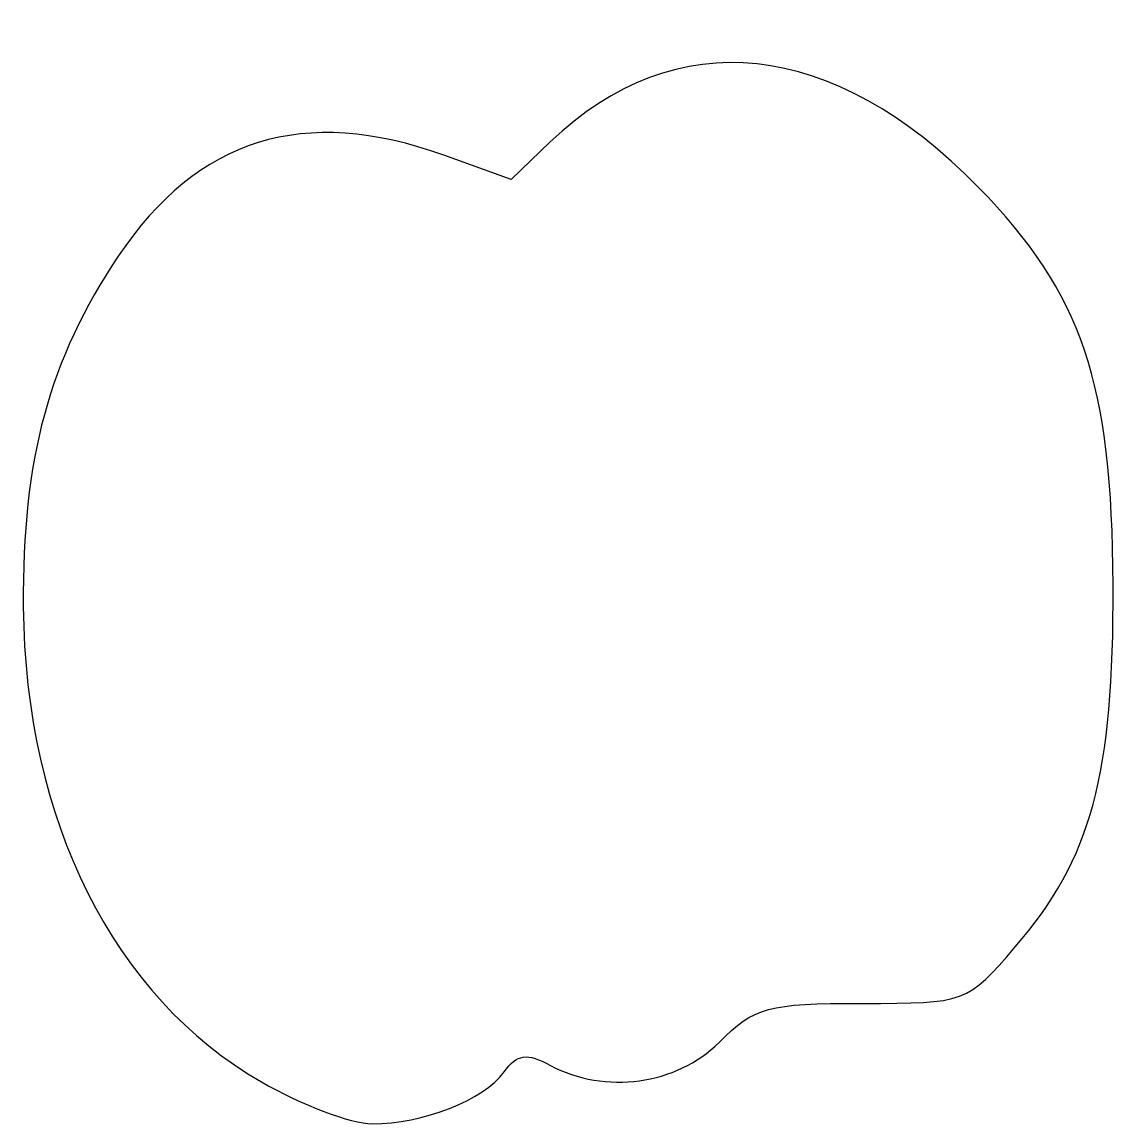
# Model space of a CAD drawing. Header units: centimetres. Extents: x -1.49 to 0.55, y 2.18 to 4.24.
import ezdxf

# ---------------------------------------------------------------- set-up
doc = ezdxf.new("R2010")
doc.units = ezdxf.units.CM
doc.header["$MEASUREMENT"] = 0
doc.layers.add('Layer 1', color=7, linetype='Continuous')

msp = doc.modelspace()

# ---------------------------------------------------------------- linework, layer by layer
at = {"layer": 'Layer 1'}
msp.add_open_spline([(-1.0441, 2.26202), (-1.31999, 2.42026), (-1.48501, 2.74982), (-1.48843, 3.14942), (-1.48843, 3.14942), (-1.49079, 3.42407), (-1.4402, 3.6105), (-1.31123, 3.80252), (-1.31123, 3.80252), (-1.16289, 4.02336), (-0.96498, 4.08477), (-0.70355, 3.99107), (-0.70355, 3.99107), (-0.70355, 3.99107), (-0.57808, 3.9461), (-0.57808, 3.9461), (-0.57808, 3.9461), (-0.57808, 3.9461), (-0.50511, 4.01599), (-0.50511, 4.01599), (-0.50511, 4.01599), (-0.27163, 4.23962), (0.02442, 4.20821), (0.29426, 3.93118), (0.29426, 3.93118), (0.48798, 3.73229), (0.54366, 3.56776), (0.54541, 3.18911), (0.54541, 3.18911), (0.54705, 2.83443), (0.50483, 2.67823), (0.36294, 2.51408), (0.36294, 2.51408), (0.27203, 2.40891), (0.27116, 2.40859), (0.07739, 2.40859), (0.07739, 2.40859), (-0.09936, 2.40859), (-0.12358, 2.40199), (-0.18977, 2.33583), (-0.18977, 2.33583), (-0.26901, 2.25663), (-0.40273, 2.23838), (-0.50455, 2.29287), (-0.50455, 2.29287), (-0.54905, 2.31669), (-0.56642, 2.31424), (-0.59095, 2.28069), (-0.59095, 2.28069), (-0.62911, 2.2285), (-0.74344, 2.18361), (-0.83735, 2.18394), (-0.83735, 2.18394), (-0.87643, 2.18408), (-0.96946, 2.21921), (-1.0441, 2.26202)], degree=3, knots=[0, 0, 0, 0, 0.0666667, 0.0666667, 0.0666667, 0.0666667, 0.1333333, 0.1333333, 0.1333333, 0.1333333, 0.2, 0.2, 0.2, 0.2, 0.2666667, 0.2666667, 0.2666667, 0.2666667, 0.3333333, 0.3333333, 0.3333333, 0.3333333, 0.4, 0.4, 0.4, 0.4, 0.4666667, 0.4666667, 0.4666667, 0.4666667, 0.5333333, 0.5333333, 0.5333333, 0.5333333, 0.6, 0.6, 0.6, 0.6, 0.6666667, 0.6666667, 0.6666667, 0.6666667, 0.7333333, 0.7333333, 0.7333333, 0.7333333, 0.8, 0.8, 0.8, 0.8, 0.8666667, 0.8666667, 0.8666667, 0.8666667, 1, 1, 1, 1], dxfattribs=at)

doc.saveas('drawing.dxf')
